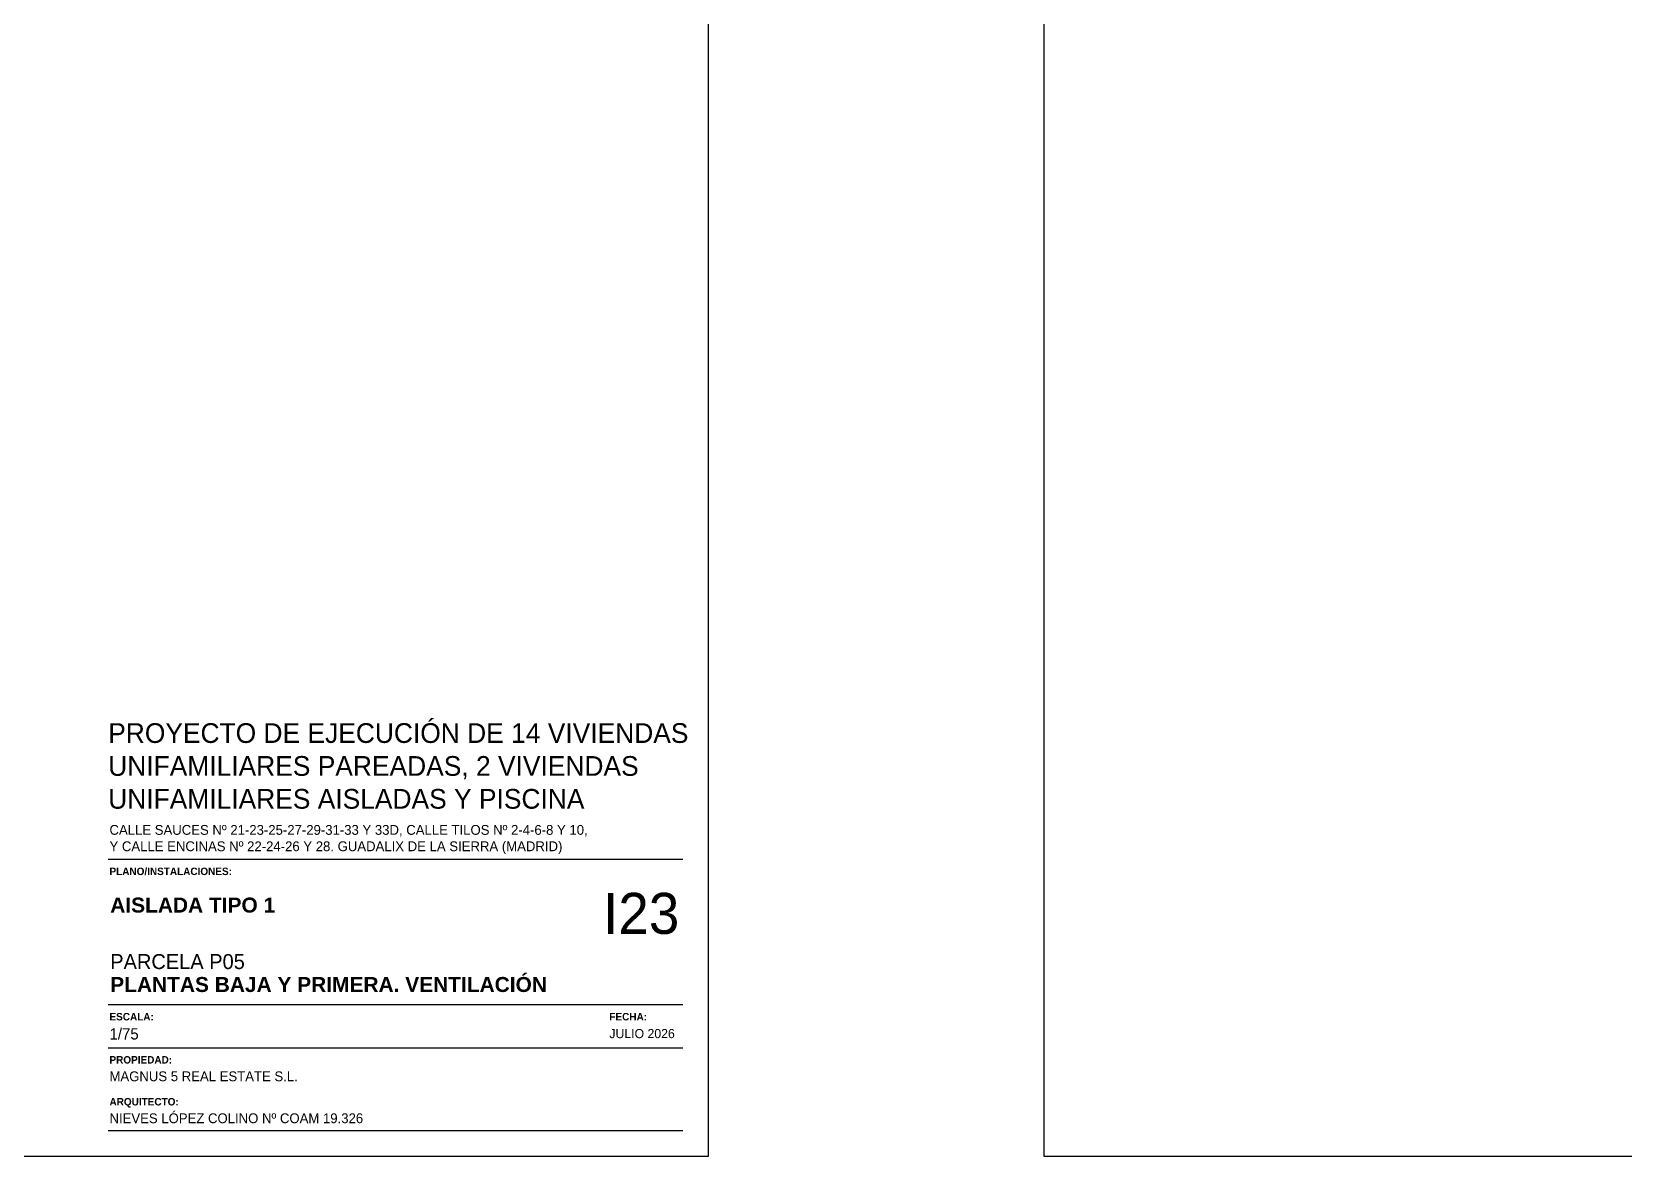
# Model space of a CAD drawing. Header units: millimetres. Extents: x 441156 to 441876, y 4514765 to 4515211.
# Drawn here: x 441317.02 to 441335.59, y 4515026.92 to 4515040.02 of the extents above; entities that cross this region are included whole.
import ezdxf

# ---------------------------------------------------------------- set-up
doc = ezdxf.new("R2010")
doc.units = ezdxf.units.MM
doc.layers.add('01_cartela', color=6, linetype='Continuous', plot=False)
doc.layers.add('01_texto cartela', color=5, linetype='Continuous')
doc.styles.add('Century Gothic', font='', dxfattribs={"height": 2})
doc.styles.add('Century Gothic_3', font='', dxfattribs={"height": 4.5})
doc.styles.add('Century Gothic_5', font='', dxfattribs={"height": 2.5})
doc.styles.add('Century Gothic_6', font='', dxfattribs={"height": 11})
doc.styles.add('NIEVES3', font='swisseb.ttf')
doc.styles.get('Century Gothic').set_extended_font_data('Century Gothic')
doc.styles.get('Century Gothic_3').set_extended_font_data('Century Gothic')
doc.styles.get('Century Gothic_5').set_extended_font_data('Century Gothic')
doc.styles.get('Century Gothic_6').set_extended_font_data('Century Gothic')

msp = doc.modelspace()

# ---------------------------------------------------------------- linework, layer by layer
at = {"layer": '01_cartela', "color": 3}
for points in [[(441294.27109342, 4515048.45299148), (441294.27109342, 4515026.91796746), (441324.90908148, 4515026.91796746), (441324.90908148, 4515048.45299148)], [(441328.82145805, 4515048.45299148), (441328.82145805, 4515026.91796746), (441359.45944611, 4515026.91796746), (441359.45944611, 4515048.45299148)]]:
    msp.add_lwpolyline(points, close=True, dxfattribs=at)
at = {"layer": '01_texto cartela', "color": 5}
for p, q in [((441317.90780833, 4515030.37887394), (441324.60908148, 4515030.37887394)), ((441317.90780833, 4515028.68449456), (441324.60908148, 4515028.68449456)), ((441317.90780833, 4515028.18217512), (441324.60908148, 4515028.18217512)), ((441317.90780833, 4515027.21796746), (441324.60908148, 4515027.21796746))]:
    msp.add_line(p, q, dxfattribs=at)

# ---------------------------------------------------------------- texts
for s, insert, char_height, width, attachment_point, style in [('\\PPROYECTO DE EJECUCIÓN DE 14 VIVIENDAS UNIFAMILIARES PAREADAS, 2 VIVIENDAS UNIFAMILIARES AISLADAS Y PISCINA', (441317.90780833, 4515032.34868503), 0.23, 6.8221698289, 1, 'Century Gothic_3'), ('CALLE SAUCES Nº 21-23-25-27-29-31-33 Y 33D, CALLE TILOS Nº 2-4-6-8 Y 10, \\PY CALLE ENCINAS Nº 22-24-26 Y 28. GUADALIX DE LA SIERRA (MADRID)', (441317.92260222, 4515030.77858541), 0.114550418, 9.2468106263, 1, 'Century Gothic'), ('{\\fCentury Gothic|b1|i0|c0|p34;PLANO/INSTALACIONES: }', (441317.92260222, 4515030.28161648), 0.0870135776, 2.1171461181, 1, 'Century Gothic'), ('\\pt2.3273;\\PPARCELA P05', (441317.93147855, 4515029.09642574), 0.1745530179, 7.0090801689, 7, 'Century Gothic_5'), ('\\pt2.3273;PLANTAS BAJA Y PRIMERA. VENTILACIÓN', (441317.93147855, 4515028.82925349), 0.1745530179, 7.0090801689, 7, 'NIEVES3'), ('{\\fCentury Gothic|b1|i0|c0|p34;ESCALA: }', (441317.92260222, 4515028.5872371), 0.0870135776, 2.1171461181, 1, 'Century Gothic'), ('{\\fCentury Gothic|b1|i0|c0|p34;FECHA: }', (441323.75346964, 4515028.5872371), 0.0870135776, 2.1171461181, 1, 'Century Gothic'), ('1/75', (441317.92260222, 4515028.40860466), 0.130914763, 2.1171461181, 1, 'Century Gothic'), ('JULIO 2026', (441323.75346964, 4515028.40037795), 0.106913723, 3.5043768434, 1, 'Century Gothic'), ('{\\fCentury Gothic|b1|i0|c0|p34;PROPIEDAD:}', (441317.92260222, 4515028.08455204), 0.0870135776, 0.8370923696, 1, 'Century Gothic'), ('MAGNUS 5 REAL ESTATE S.L.', (441317.92260222, 4515027.9059196), 0.114550418, 4.882308024, 1, 'Century Gothic'), ('{\\fCentury Gothic|b1|i0|c0|p34;ARQUITECTO:}', (441317.92260222, 4515027.59546676), 0.0870135776, 0.8370923696, 1, 'Century Gothic'), ('NIEVES LÓPEZ COLINO Nº COAM 19.326', (441317.92260222, 4515027.41683433), 0.114550418, 3.6515309653, 1, 'Century Gothic')]:
    msp.add_mtext(s, dxfattribs=dict(at, insert=insert, char_height=char_height, width=width, attachment_point=attachment_point, style=style))
at = {"layer": '01_texto cartela', "color": 1}
for s, insert, char_height, width, attachment_point, style in [('I23', (441324.56955424, 4515029.98735302), 0.478574677, 1.0498533469, 3, 'Century Gothic_6'), ('\\pt2.3273;AISLADA TIPO 1 ', (441317.93147855, 4515029.75523739), 0.1745530179, 7.0090801689, 7, 'NIEVES3')]:
    msp.add_mtext(s, dxfattribs=dict(at, insert=insert, char_height=char_height, width=width, attachment_point=attachment_point, style=style))

doc.saveas('drawing.dxf')
